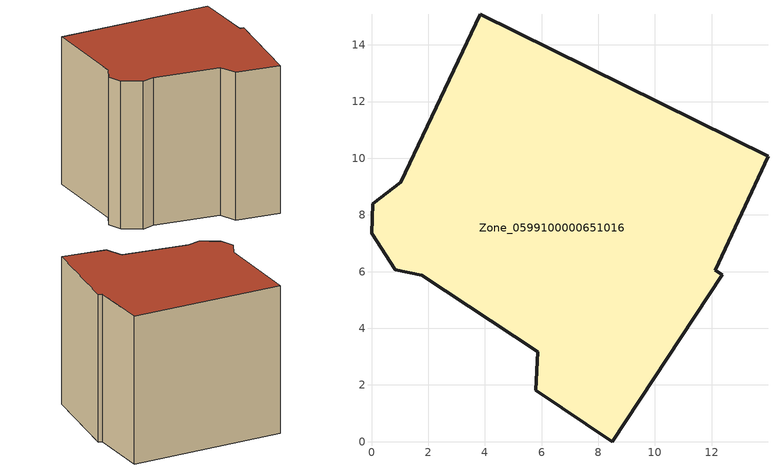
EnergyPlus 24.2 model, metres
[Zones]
Zone_0599100000651016
 floor ground (C_G): 8.49,0 5.8,1.82 5.86,3.17 1.78,5.88 0.84,6.07 0,7.35 0.04,8.4 1.03,9.15 3.83,15.08 13.99,10.06 12.12,6.04 12.37,5.88 z0
 wall outside (C_F): 1.03,9.15 0.04,8.4 0,7.35 0.84,6.07 1.78,5.88 5.86,3.17 5.8,1.82 8.49,0 12.37,5.88 12.12,6.04 13.99,10.06 3.83,15.08 1.03,9.15 z0:10.98
 roof outside (C_R): 12.12,6.04 13.99,10.06 3.83,15.08 1.03,9.15 0.04,8.4 0,7.35 0.84,6.07 1.78,5.88 5.86,3.17 5.8,1.82 8.49,0 12.37,5.88 z10.98
[BUILDING]
Pand.0599100000651016: North Axis=0; Terrain=City; Loads Convergence Tolerance Value=0.04; Temperature Convergence Tolerance Value=0.4; Solar Distribution=FullExterior; Maximum Number of Warmup Days=25; Minimum Number of Warmup Days=1
[Site:Location]
Rotterdam.The.Hague.AP_ZH_NLD Design_Conditions: Latitude=51.96; Longitude=4.45; Time Zone=1; Elevation=-4.5
[SITE:GROUNDTEMPERATURE:BUILDINGSURFACE]
18, 18, 18, 18, 18, 18, 18, 18, 18, 18, 18, 18
[MATERIAL] Thermal Absorptance=0.9; Solar Absorptance=0.7; Visible Absorptance=0.7
Name | Roughness | Thickness | Conductivity | Density | Specific Heat
G.TC.1946 | MediumSmooth | 0.15 | 1 | 540 | 1210
F.TC.1946 | Rough | 0.3 | 0.857143 | 1920 | 840
R.TC.1946 | MediumRough | 0.2 | 0.909091 | 1500 | 1000
[CONSTRUCTION]
C_G: G.TC.1946
C_F: F.TC.1946
C_R: R.TC.1946
[ZONE]
Zone_0599100000651016: Type=1; Multiplier=1; Ceiling Height=Autocalculate; Volume=Autocalculate; Floor Area=autocalculate; Part of Total Floor Area=Yes
[ZONEINFILTRATION:DESIGNFLOWRATE]
Infil_Zone_0599100000651016: Zone or ZoneList or Space or SpaceList=Zone_0599100000651016; Schedule=AlwaysOn; Design Flow Rate Calculation Method=Flow/Area; Flow Rate per Floor Area=0.003; Constant Term Coefficient=1; Temperature Term Coefficient=0; Velocity Term Coefficient=0; Velocity Squared Term Coefficient=0
[HVACTEMPLATE:ZONE:IDEALLOADSAIRSYSTEM]
Zone_0599100000651016: Maximum Heating Supply Air Temperature=50; Minimum Cooling Supply Air Temperature=13; Maximum Heating Supply Air Humidity Ratio=0.0156; Minimum Cooling Supply Air Humidity Ratio=0.0077; Heating Limit=NoLimit; Cooling Limit=NoLimit; Dehumidification Control Type=ConstantSensibleHeatRatio; Cooling Sensible Heat Ratio=0.7; Dehumidification Setpoint=60; Humidification Control Type=None; Humidification Setpoint=30; Outdoor Air Method=None; Outdoor Air Flow Rate per Person=0.00944; Outdoor Air Flow Rate per Zone Floor Area=0; Outdoor Air Flow Rate per Zone=0; Demand Controlled Ventilation Type=None; Outdoor Air Economizer Type=NoEconomizer; Heat Recovery Type=None; Sensible Heat Recovery Effectiveness=0.7; Latent Heat Recovery Effectiveness=0.65
[ZONECONTROL:THERMOSTAT]
ThermostatControl_Zone_0599100000651016: Zone or ZoneList=Zone_0599100000651016; Control Type Schedule=DualSetpointControlType; Control 1=Thermostat_Zone_0599100000651016; Temperature Difference Between Cutout And Setpoint=0
[THERMOSTATSETPOINT:DUALSETPOINT]
Thermostat_Zone_0599100000651016: Heating Setpoint Temperature Schedule=HeatingSetpoint_Zone_0599100000651016; Cooling Setpoint Temperature Schedule=CoolingSetpoint_Zone_0599100000651016
[SCHEDULE:COMPACT]
HeatingSetpoint_Zone_0599100000651016: Through: 12/31, For: AllDays, Until: 24:00, 21
CoolingSetpoint_Zone_0599100000651016: Through: 12/31, For: AllDays, Until: 24:00, 24
DualSetpointControlType: Through: 12/31, For: AllDays, Until: 24:00, 4
AlwaysOn: Through: 12/31, For: AllDays, Until: 24:00, 1
